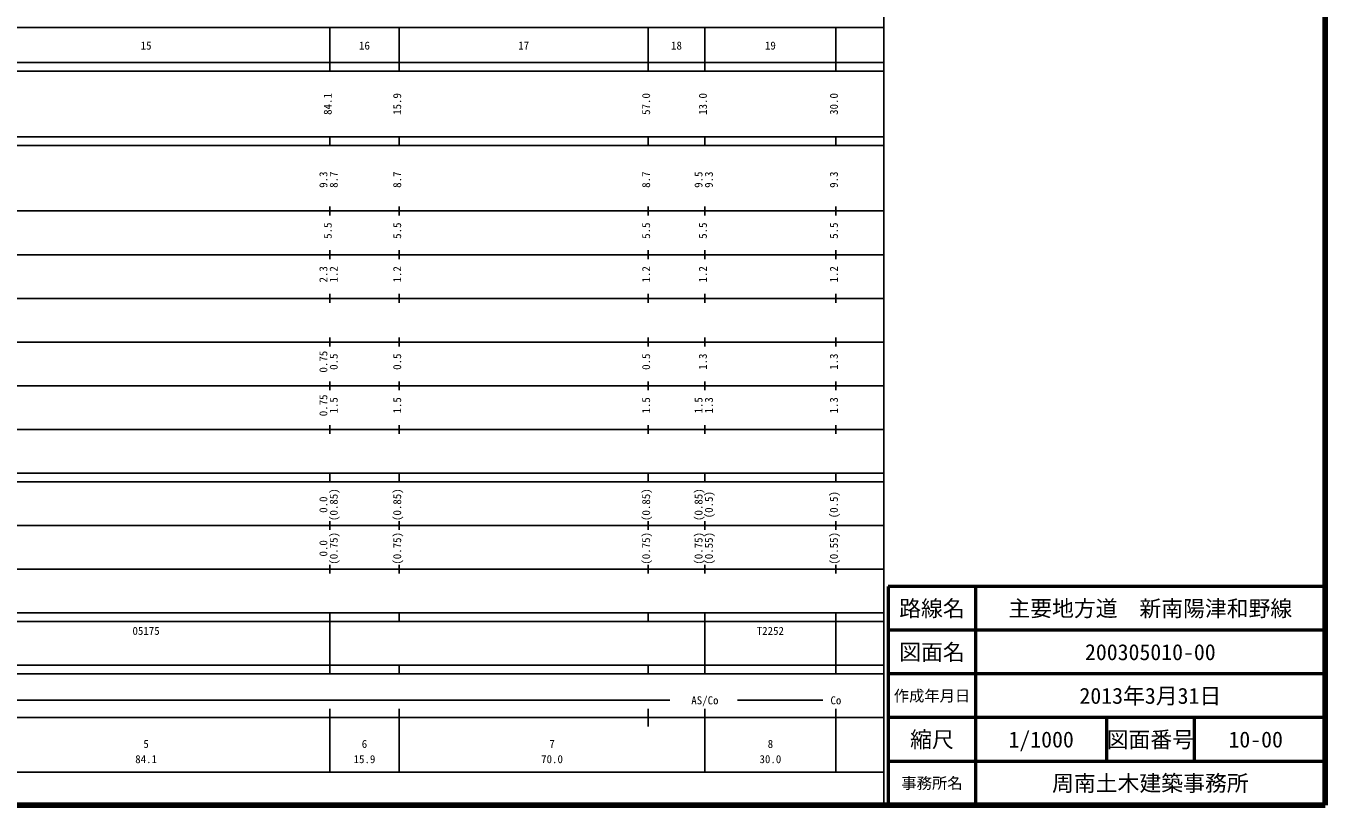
# Model space of a CAD drawing. Units: millimetres on the paper, enlarged 1000 times. Extents: x 40000 to 680000, y 20000 to 380000.
# Drawn here: x 382542 to 680000, y 20000 to 198357 of the extents above; entities that cross this region are included whole.
import ezdxf
from ezdxf.enums import TextEntityAlignment as Align

# ---------------------------------------------------------------- set-up
doc = ezdxf.new("R2010")
doc.units = ezdxf.units.MM
doc.header["$LTSCALE"] = 1000
for name, color, linetype, lineweight in [('M-TTL', 2, 'Continuous', 140), ('M-TTL-BAND', 7, 'Continuous', 25), ('M-TTL-FRAM', 2, 'Continuous', 50), ('M-TTL-LINE', 7, 'Continuous', 50)]:
    doc.layers.add(name, color=color, linetype=linetype, lineweight=lineweight)
doc.layers.add('M-TTL-TXT', color=7, linetype='Continuous')
doc.styles.add('ＭＳ ゴシック', font='')
doc.styles.get('ＭＳ ゴシック').set_extended_font_data('MS Gothic')

msp = doc.modelspace()

# ---------------------------------------------------------------- linework, layer by layer
at = {"layer": 'M-TTL'}
for p, q in [((680000, 20000), (680000, 380000)), ((40000, 20000), (680000, 20000))]:
    msp.add_line(p, q, dxfattribs=at)
at = {"layer": 'M-TTL-BAND'}
for p, q in [((579000, 20000), (579000, 370000)), ((68000, 198000), (579000, 198000)), ((452100, 188000), (452100, 198000)), ((468000, 188000), (468000, 198000)), ((525000, 188000), (525000, 198000)), ((538000, 188000), (538000, 198000)), ((568000, 188000), (568000, 198000)), ((40000, 190000), (579000, 190000)), ((40000, 188000), (579000, 188000)), ((40000, 173000), (579000, 173000)), ((452100, 171000), (452100, 173000)), ((468000, 171000), (468000, 173000)), ((525000, 171000), (525000, 173000)), ((538000, 171000), (538000, 173000)), ((568000, 171000), (568000, 173000)), ((40000, 171000), (579000, 171000)), ((40000, 156000), (579000, 156000)), ((452100, 155000), (452100, 157000)), ((468000, 155000), (468000, 157000)), ((525000, 155000), (525000, 157000)), ((538000, 155000), (538000, 157000)), ((568000, 155000), (568000, 157000)), ((46000, 146000), (579000, 146000)), ((452100, 145000), (452100, 147000)), ((468000, 145000), (468000, 147000)), ((525000, 145000), (525000, 147000)), ((538000, 145000), (538000, 147000)), ((568000, 145000), (568000, 147000)), ((452100, 135000), (452100, 137000)), ((468000, 135000), (468000, 137000)), ((525000, 135000), (525000, 137000)), ((538000, 135000), (538000, 137000)), ((568000, 135000), (568000, 137000)), ((52000, 136000), (579000, 136000)), ((46000, 126000), (579000, 126000)), ((452100, 125000), (452100, 127000)), ((468000, 125000), (468000, 127000)), ((525000, 125000), (525000, 127000)), ((538000, 125000), (538000, 127000)), ((568000, 125000), (568000, 127000)), ((452100, 115000), (452100, 117000)), ((468000, 115000), (468000, 117000)), ((525000, 115000), (525000, 117000)), ((538000, 115000), (538000, 117000)), ((568000, 115000), (568000, 117000)), ((52000, 116000), (579000, 116000)), ((46000, 106000), (579000, 106000)), ((452100, 105000), (452100, 107000)), ((468000, 105000), (468000, 107000)), ((525000, 105000), (525000, 107000)), ((538000, 105000), (538000, 107000)), ((568000, 105000), (568000, 107000)), ((40000, 96000), (579000, 96000)), ((452100, 94000), (452100, 96000)), ((468000, 94000), (468000, 96000)), ((525000, 94000), (525000, 96000)), ((538000, 94000), (538000, 96000)), ((568000, 94000), (568000, 96000)), ((40000, 94000), (579000, 94000)), ((49000, 84000), (579000, 84000)), ((452100, 83000), (452100, 85000)), ((468000, 83000), (468000, 85000)), ((525000, 83000), (525000, 85000)), ((538000, 83000), (538000, 85000)), ((568000, 83000), (568000, 85000)), ((452100, 73000), (452100, 75000)), ((468000, 73000), (468000, 75000)), ((525000, 73000), (525000, 75000)), ((538000, 73000), (538000, 75000)), ((568000, 73000), (568000, 75000)), ((40000, 74000), (579000, 74000)), ((40000, 64000), (579000, 64000)), ((452100, 62000), (452100, 64000)), ((468000, 62000), (468000, 64000)), ((525000, 62000), (525000, 64000)), ((538000, 62000), (538000, 64000)), ((568000, 62000), (568000, 64000)), ((40000, 62000), (579000, 62000)), ((452100, 52000), (452100, 62000)), ((538000, 52000), (538000, 62000)), ((568000, 52000), (568000, 62000)), ((40000, 52000), (579000, 52000)), ((452100, 50000), (452100, 52000)), ((468000, 50000), (468000, 52000)), ((525000, 50000), (525000, 52000)), ((538000, 50000), (538000, 52000)), ((568000, 50000), (568000, 52000)), ((40000, 50000), (579000, 50000)), ((71000, 44000), (530000, 44000)), ((452100, 27500), (452100, 42000)), ((468000, 27500), (468000, 42000)), ((525000, 38000), (525000, 42000)), ((538000, 27500), (538000, 42000)), ((545500, 44000), (565000, 44000)), ((568000, 27500), (568000, 42000)), ((40000, 40000), (579000, 40000)), ((68000, 27500), (579000, 27500))]:
    msp.add_line(p, q, dxfattribs=at)
at = {"layer": 'M-TTL-FRAM'}
for p, q in [((680000, 70000), (580000, 70000)), ((580000, 70000), (580000, 20000))]:
    msp.add_line(p, q, dxfattribs=at)
at = {"layer": 'M-TTL-LINE'}
for p, q in [((600000, 70000), (600000, 20000)), ((680000, 60000), (580000, 60000)), ((680000, 50000), (580000, 50000)), ((680000, 40000), (580000, 40000)), ((630000, 40000), (630000, 30000)), ((650000, 40000), (650000, 30000)), ((680000, 30000), (580000, 30000))]:
    msp.add_line(p, q, dxfattribs=at)

# ---------------------------------------------------------------- texts
at = {"layer": 'M-TTL-BAND', "style": 'ＭＳ ゴシック'}
for s, p in [('15', (410050, 192405)), ('16', (460050, 192405)), ('17', (496500, 192405)), ('18', (531500, 192405)), ('19', (553000, 192405)), ('AS/Co', (538000, 42500)), ('Co', (568000, 42500)), ('5', (410050, 32523)), ('6', (460050, 32523)), ('7', (503000, 32523)), ('8', (553000, 32523)), ('84.1', (410050, 29033)), ('15.9', (460050, 29033)), ('70.0', (503000, 29033)), ('30.0', (553000, 29033))]:
    msp.add_text(s, height=1833, dxfattribs=at).set_placement(p, align=Align.BOTTOM_CENTER)
for s, p in [('84.1', (453100, 180500)), ('15.9', (469000, 180500)), ('57.0', (526000, 180500)), ('13.0', (539000, 180500)), ('30.0', (569000, 180500)), ('9.3', (452100, 163174)), ('8.7', (454470, 163174)), ('8.7', (469000, 163174)), ('8.7', (526000, 163174)), ('9.5', (538000, 163174)), ('9.3', (540370, 163174)), ('9.3', (569000, 163174)), ('5.5', (453100, 151500)), ('5.5', (469000, 151500)), ('5.5', (526000, 151500)), ('5.5', (539000, 151500)), ('5.5', (569000, 151500)), ('2.3', (452100, 141500)), ('1.2', (454470, 141500)), ('1.2', (469000, 141500)), ('1.2', (526000, 141500)), ('1.2', (539000, 141500)), ('1.2', (569000, 141500)), ('0.75', (452100, 121500)), ('0.5', (454470, 121500)), ('0.5', (469000, 121500)), ('0.5', (526000, 121500)), ('1.3', (539000, 121500)), ('1.3', (569000, 121500)), ('0.75', (452100, 111500)), ('1.5', (454470, 111500)), ('1.5', (469000, 111500)), ('1.5', (526000, 111500)), ('1.5', (538000, 111500)), ('1.3', (540370, 111500)), ('1.3', (569000, 111500)), ('0.0', (452100, 88764)), ('(0.85)', (454470, 88764)), ('(0.85)', (469000, 88764)), ('(0.85)', (526000, 88764)), ('(0.85)', (538000, 88764)), ('(0.5)', (540370, 88764)), ('(0.5)', (569000, 88764)), ('0.0', (452100, 78764)), ('(0.75)', (454470, 78764)), ('(0.75)', (469000, 78764)), ('(0.75)', (526000, 78764)), ('(0.75)', (538000, 78764)), ('(0.55)', (540370, 78764)), ('(0.55)', (569000, 78764))]:
    msp.add_text(s, height=1833, rotation=90, dxfattribs=at).set_placement(p, align=Align.BOTTOM_CENTER)
for s, p in [('05175', (406925, 58405)), ('T2252', (549875, 58405))]:
    msp.add_text(s, height=1833, dxfattribs=at).set_placement(p, align=Align.BOTTOM_LEFT)
at = {"layer": 'M-TTL-TXT', "style": 'ＭＳ ゴシック'}
for s, height, p in [('路線名', 3666, (590000, 65000)), ('路線名', 3666, (590000, 65000)), ('主要地方道\u3000新南陽津和野線', 3666, (640000, 65000)), ('図面名', 3666, (590000, 55000)), ('図面名', 3666, (590000, 55000)), ('200305010-00', 3666, (640000, 55000)), ('作成年月日', 2566, (590000, 45000)), ('作成年月日', 2566, (590000, 45000)), ('2013年3月31日', 3666, (640000, 45000)), ('縮尺', 3666, (590000, 35000)), ('縮尺', 3666, (590000, 35000)), ('1/1000', 3666, (615000, 35000)), ('図面番号', 3666, (640000, 35000)), ('図面番号', 3666, (640000, 35000)), ('10-00', 3666, (664125, 35000)), ('周南土木建築事務所', 3666, (640000, 25000)), ('事務所名', 2566, (590000, 25000)), ('事務所名', 2566, (590000, 25000))]:
    msp.add_text(s, height=height, dxfattribs=at).set_placement(p, align=Align.MIDDLE_CENTER)

doc.saveas('drawing.dxf')
